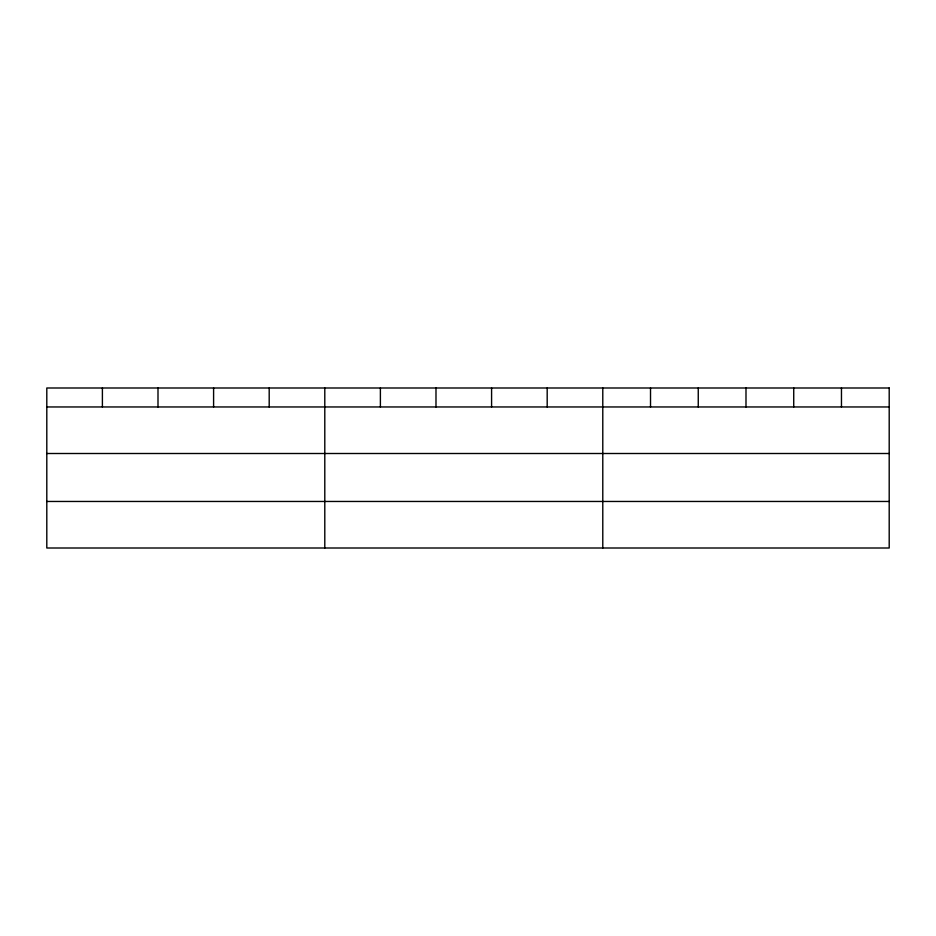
<?xml version="1.0" encoding="UTF-8"?>
<svg xmlns="http://www.w3.org/2000/svg" width="936" height="936" viewBox="0 0 936 936"><rect width="100%" height="100%" fill="white"/><g stroke="black" fill="none" stroke-linecap="round" stroke-linejoin="round"><path stroke-width="1.4" d="M46.8 406.961L889.2 406.961M46.8 453.504L889.2 453.504M46.8 501.462L889.2 501.462M841.464 387.995L841.464 406.961M793.728 387.995L793.728 406.961M745.992 387.995L745.992 406.961M698.256 387.995L698.256 406.961M650.52 387.995L650.52 406.961M602.784 387.995L602.784 548.005M547.186 387.995L547.186 406.961M491.587 387.995L491.587 406.961M435.989 387.995L435.989 406.961M380.39 387.995L380.39 406.961M324.792 387.995L324.792 548.005M269.194 387.995L269.194 406.961M213.595 387.995L213.595 406.961M157.997 387.995L157.997 406.961M102.398 387.995L102.398 406.961M889.2 387.995L46.8 387.995L46.8 548.005L889.2 548.005L889.2 387.995"/></g></svg>
